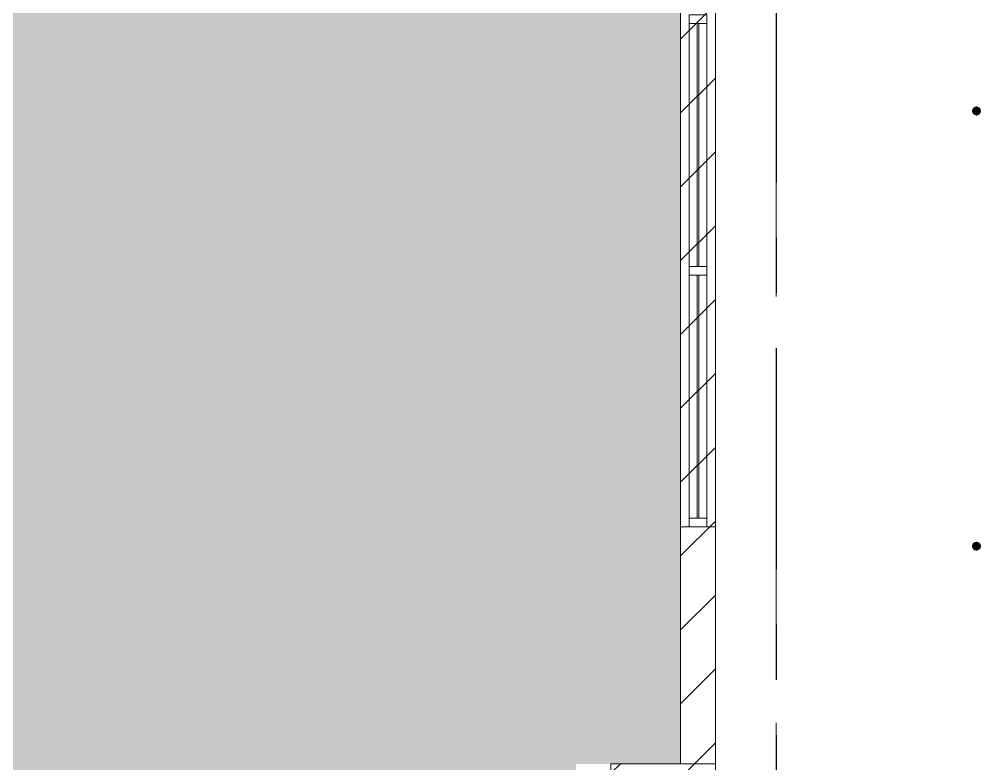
# Model space of a CAD drawing. Header units: millimetres. Extents: x -4000 to 187956, y -58990 to 162485.
# Drawn here: x 111150 to 116675, y 45450 to 49727 of the extents above; entities that cross this region are included whole.
import ezdxf

# ---------------------------------------------------------------- set-up
doc = ezdxf.new("R2010")
doc.units = ezdxf.units.MM
for name, pattern in [('Dash 1_16_', [317.5, 158.75, -158.75]), ('Grid Line', [2222.5, 1270, -317.5, 317.5, -317.5]), ('Grid Line 12_5mm', [2150, 1250, -300, 300, -300])]:
    doc.linetypes.add(name, pattern=pattern)
for name, color, linetype, lineweight in [('A-FLOR', 192, 'Continuous', 13), ('A-FLOR-PATT', 8, 'Continuous', 13), ('A-GLAZ-CURT', 52, 'Continuous', 9), ('A-GLAZ-CWMG', 51, 'Continuous', 9), ('A-WALL', 113, 'Continuous', 13), ('A-WALL-PATT', 111, 'Continuous', 13), ('F-SPRN', 3, 'Continuous', 9), ('P-PIPE', 3, 'Continuous', 9), ('P-PIPE-CNTR', 3, 'Continuous', 9), ('S-GRID', 1, 'Continuous', 30)]:
    doc.layers.add(name, color=color, linetype=linetype, lineweight=lineweight)
pattern_1 = [(45, (0, 0), (-212.132, 212.132), [])]

# ---------------------------------------------------------------- blocks, each defined once
blk = doc.blocks.new('System Panel - System Panel1-380619-0_000')
at = {"layer": 'A-GLAZ-CURT', "color": 253}
for p, q in [((-698, 5), (698, 5)), ((698, -5), (-698, -5))]:
    blk.add_line(p, q, dxfattribs=at)
at = {"layer": 'A-GLAZ-CURT', "color": 254}
for p, q in [((698, 5), (-698, 5)), ((-698, -5), (-698, 5)), ((-698, 5), (-698, -5)), ((698, 5), (698, -5)), ((698, 5), (698, -5)), ((-698, -5), (698, -5))]:
    blk.add_line(p, q, dxfattribs=at)
blk = doc.blocks.new('Rectangular Mullion - 50 x 100-357744-0_000')
at = {"layer": 'A-GLAZ-CWMG', "color": 252}
for p, q in [((105900.2, 58256.2), (106000.2, 58256.2)), ((105900.2, 56860.2), (105900.2, 58256.2)), ((106000.2, 58256.2), (106000.2, 56860.2)), ((106000.2, 56860.2), (105900.2, 56860.2))]:
    blk.add_line(p, q, dxfattribs=at)
at = {"layer": 'A-GLAZ-CWMG', "color": 254}
for p, q in [((106000.2, 58256.2), (105900.2, 58256.2)), ((105900.2, 56860.2), (106000.2, 56860.2))]:
    blk.add_line(p, q, dxfattribs=at)
at = {"layer": 'A-GLAZ-CWMG', "color": 253}
for p, q in [((105900.2, 58256.2), (105900.2, 56860.2)), ((106000.2, 58256.2), (106000.2, 56860.2))]:
    blk.add_line(p, q, dxfattribs=at)
blk = doc.blocks.new('Rectangular Mullion - 50 x 100-357745-0_000')
at = {"layer": 'A-GLAZ-CWMG', "color": 254}
for p, q in [((105900.2, 64040.2), (105945.2, 64040.2)), ((105945.2, 64040.2), (105900.2, 64040.2)), ((105900.2, 64040.2), (105900.2, 62644.2)), ((105945.2, 64040.2), (105955.2, 64040.2)), ((105955.2, 64040.2), (106000.2, 64040.2)), ((106000.2, 64040.2), (105955.2, 64040.2)), ((106000.2, 62644.2), (106000.2, 64040.2)), ((105900.2, 62644.2), (105945.2, 62644.2)), ((105945.2, 62644.2), (105900.2, 62644.2)), ((105955.2, 62644.2), (105945.2, 62644.2)), ((105955.2, 62644.2), (106000.2, 62644.2)), ((106000.2, 62644.2), (105955.2, 62644.2))]:
    blk.add_line(p, q, dxfattribs=at)
at = {"layer": 'A-GLAZ-CWMG', "color": 253}
for p, q in [((105900.2, 62644.2), (105900.2, 64040.2)), ((106000.2, 62644.2), (106000.2, 64040.2))]:
    blk.add_line(p, q, dxfattribs=at)
at = {"layer": 'A-GLAZ-CWMG', "color": 50}
for p, q in [((105955.2, 64040.2), (105945.2, 64040.2)), ((105945.2, 62644.2), (105955.2, 62644.2))]:
    blk.add_line(p, q, dxfattribs=at)
blk = doc.blocks.new('Rectangular Mullion - 50 x 100-357742-0_000')
at = {"layer": 'A-GLAZ-CWMG', "color": 253}
for p, q in [((0, 50), (-50, 50)), ((0, -50), (0, 50)), ((-50, -50), (0, -50))]:
    blk.add_line(p, q, dxfattribs=at)
at = {"layer": 'A-GLAZ-CWMG', "color": 254}
for p, q in [((-50, 50), (-50, 5)), ((-50, -5), (-50, -50))]:
    blk.add_line(p, q, dxfattribs=at)
at = {"layer": 'A-GLAZ-CWMG', "color": 252}
for p, q in [((-50, -50), (-50, 50)), ((-50, 50), (0, 50)), ((0, 50), (0, -50)), ((0, -50), (-50, -50))]:
    blk.add_line(p, q, dxfattribs=at)
at = {"layer": 'A-GLAZ-CWMG', "color": 50}
blk.add_line((-50, 5), (-50, -5), dxfattribs=at)
blk = doc.blocks.new('Rectangular Mullion - 50 x 100-V724-0_000')
at = {"layer": 'A-GLAZ-CWMG', "color": 253}
for p, q in [((25, 50), (-25, 50)), ((-25, -50), (25, -50))]:
    blk.add_line(p, q, dxfattribs=at)
at = {"layer": 'A-GLAZ-CWMG', "color": 254}
for p, q in [((-25, 50), (-25, 5)), ((25, 5), (25, 50)), ((-25, -5), (-25, -50)), ((25, -50), (25, -5))]:
    blk.add_line(p, q, dxfattribs=at)
at = {"layer": 'A-GLAZ-CWMG', "color": 252}
for p, q in [((-25, -50), (-25, 50)), ((-25, 50), (25, 50)), ((25, 50), (25, -50)), ((25, -50), (-25, -50))]:
    blk.add_line(p, q, dxfattribs=at)
at = {"layer": 'A-GLAZ-CWMG', "color": 50}
for p, q in [((-25, 5), (-25, -5)), ((25, -5), (25, 5))]:
    blk.add_line(p, q, dxfattribs=at)
blk = doc.blocks.new('Rectangular Mullion - 50 x 100-V725-0_000')
at = {"layer": 'A-GLAZ-CWMG', "color": 253}
for p, q in [((25, 50), (-25, 50)), ((-25, -50), (25, -50))]:
    blk.add_line(p, q, dxfattribs=at)
at = {"layer": 'A-GLAZ-CWMG', "color": 254}
for p, q in [((-25, 50), (-25, 5)), ((25, 5), (25, 50)), ((-25, -5), (-25, -50)), ((25, -50), (25, -5))]:
    blk.add_line(p, q, dxfattribs=at)
at = {"layer": 'A-GLAZ-CWMG', "color": 252}
for p, q in [((-25, -50), (-25, 50)), ((-25, 50), (25, 50)), ((25, 50), (25, -50)), ((25, -50), (-25, -50))]:
    blk.add_line(p, q, dxfattribs=at)
at = {"layer": 'A-GLAZ-CWMG', "color": 50}
for p, q in [((-25, 5), (-25, -5)), ((25, -5), (25, 5))]:
    blk.add_line(p, q, dxfattribs=at)
blk = doc.blocks.new('CMF2_NHAXUONG_A_rvt-1-0_000')
at = {"layer": 'A-FLOR-PATT', "lineweight": 9}
h = blk.add_hatch(dxfattribs=at)
h.set_pattern_fill('FP_27', color=252, style=0, pattern_type=2)
h.set_pattern_definition([(0, (83000, 72469.74), (0, 100), []), (90, (83000, 72469.74), (-200, 200), [100, -700]), (90, (83400, 72569.74), (-200, 200), [100, -700])])
h.paths.add_polyline_path([(51050, 25999.7), (59350, 25999.7), (59350, 35449.7), (59950, 35449.7), (59950, 45449.7), (59350, 45449.7), (59350, 55449.7), (59950, 55449.7), (59950, 64899.7), (51650, 64899.7), (51650, 55449.7), (51050, 55449.7), (51050, 45449.6), (51650, 45449.6), (51650, 35449.6), (51050, 35449.6), (51050, 26448.8)])
h.paths.add_polyline_path([(114950, 25999.7), (114950, 35449.6), (114350, 35449.6), (114350, 45449.6), (114950, 45449.6), (114950, 55449.7), (114350, 55449.7), (114350, 64899.7), (106050, 64899.7), (106050, 55449.7), (106650, 55449.7), (106650, 45449.7), (106050, 45449.7), (106050, 35449.7), (106650, 35449.7), (106650, 25999.7), (111663.5, 25999.7)])
h.paths.add_polyline_path([(109849.8, 29724.6), (107849.8, 29724.6), (107849.8, 31724.6), (109849.8, 31724.6)])
h.paths.add_polyline_path([(56149.8, 29724.6), (56149.8, 31724.6), (58149.8, 31724.6), (58149.8, 29724.6), (57243.6, 29724.6)])
h.paths.add_polyline_path([(111149.8, 39449.6), (111149.8, 41449.6), (113149.8, 41449.6), (113149.8, 39449.6), (111663.5, 39449.6)])
h.paths.add_polyline_path([(52849.8, 39449.6), (52849.8, 41449.6), (54849.8, 41449.6), (54849.8, 39449.6)])
h.paths.add_polyline_path([(109849.8, 49836.2), (107849.8, 49836.2), (107849.8, 51836.2), (109849.8, 51836.2)])
h.paths.add_polyline_path([(57243.6, 49836.2), (56149.8, 49836.2), (56149.8, 51836.2), (58149.8, 51836.2), (58149.8, 49836.2)])
h.paths.add_polyline_path([(51050, 82900), (59350, 82900), (59350, 91449.6), (59950, 91449.6), (59950, 101449.7), (59350, 101449.7), (59350, 111449.7), (59950, 111449.7), (59950, 118899.7), (51650, 118899.7), (51650, 111449.6), (51050, 111449.6), (51050, 101449.7), (51650, 101449.7), (51650, 91449.6), (51050, 91449.6), (51050, 84850.6)])
h.paths.add_polyline_path([(106650, 82900), (114950, 82900), (114950, 91449.6), (114350, 91449.6), (114350, 101449.7), (114950, 101449.7), (114950, 111449.6), (114350, 111449.6), (114350, 118899.7), (106050, 118899.7), (106050, 111449.7), (106650, 111449.7), (106650, 101449.7), (106050, 101449.7), (106050, 91449.6), (106650, 91449.6), (106650, 89522.8)])
h.paths.add_polyline_path([(54850, 95449.6), (52850, 95449.6), (52850, 97449.6), (54850, 97449.6)])
h.paths.add_polyline_path([(111663.5, 95449.6), (111149.6, 95449.6), (111149.6, 97449.6), (113149.6, 97449.6), (113149.6, 95449.6)])
h.paths.add_polyline_path([(57243.6, 105449.7), (56149.6, 105449.7), (56149.6, 107449.7), (58149.6, 107449.7), (58149.6, 105449.7)])
h.paths.add_polyline_path([(109850, 105449.7), (107850, 105449.7), (107850, 107449.7), (109850, 107449.7)])
h.paths.add_polyline_path([(111663.5, 114174.6), (111149.6, 114174.6), (111149.6, 116174.6), (113149.6, 116174.6), (113149.6, 114174.6)])
h.paths.add_polyline_path([(52850, 114174.6), (52850, 116174.6), (54850, 116174.6), (54850, 114174.6)])
at = {"layer": 'A-WALL-PATT', "lineweight": 9}
h = blk.add_hatch(dxfattribs=at)
h.set_pattern_fill('FP_13', color=250, style=0, pattern_type=2)
h.set_pattern_definition(pattern_1)
h.paths.add_polyline_path([(115150.1, 45450), (115150.1, 54900.1), (114950.1, 54900.1), (114950.1, 45450)])
h = blk.add_hatch(dxfattribs=at)
h.set_pattern_fill('FP_13', color=250, style=0, pattern_type=2)
h.set_pattern_definition(pattern_1)
h.paths.add_polyline_path([(114550.2, 45250), (115150.1, 45250), (115150.1, 45450), (114550.2, 45450)])
at = {"layer": 'A-FLOR', "color": 93, "lineweight": 15}
blk.add_line((114950, 55449.7), (114950, 45450), dxfattribs=at)
at = {"layer": 'A-FLOR', "color": 94, "lineweight": 15}
blk.add_line((114950, 45450), (114950, 55449.7), dxfattribs=at)
at = {"layer": 'A-WALL', "color": 90, "lineweight": 15}
for p, q in [((114950.1, 54900.1), (114950.1, 45450)), ((115150.1, 45450), (115150.1, 54900.1)), ((114950.1, 45450), (114550.2, 45450)), ((114550.2, 45450), (114550.2, 45250)), ((115150.1, 45250), (115150.1, 45450))]:
    blk.add_line(p, q, dxfattribs=at)
at = {"layer": 'A-WALL', "color": 53, "lineweight": 15}
for p, q in [((114950.1, 54090.2), (114950.1, 46810.2)), ((115150.1, 46810.2), (115150.1, 54090.2)), ((115100.1, 46810.2), (115000.1, 46810.2)), ((115150.1, 45450), (114950.1, 45450))]:
    blk.add_line(p, q, dxfattribs=at)
at = {"layer": 'A-WALL', "color": 35, "lineweight": 15}
for p, q in [((114950.1, 54090.2), (114950.1, 46810.2)), ((114950.1, 46810.2), (114950.1, 54090.2)), ((115150.1, 54090.2), (115150.1, 46810.2)), ((115150.1, 46810.2), (115150.1, 54090.2)), ((115000.1, 46810.2), (114950.1, 46810.2)), ((115150.1, 46810.2), (114950.1, 46810.2)), ((114950.1, 46810.2), (114950.1, 45450)), ((115150.1, 46810.2), (115100.1, 46810.2)), ((115150.1, 45450), (115150.1, 46810.2))]:
    blk.add_line(p, q, dxfattribs=at)
at = {"layer": 'S-GRID', "linetype": 'Grid Line 12_5mm', "lineweight": 9}
blk.add_line((115500, 161185.2), (115500, -16487.4), dxfattribs=at)
at = {"layer": 'A-GLAZ-CURT', "color": 250, "lineweight": 9, "rotation": 270.0000000000001}
for p in [(115050.1, 49004.2), (115050.1, 47558.2)]:
    blk.add_blockref('System Panel - System Panel1-380619-0_000', p, dxfattribs=at)
at = {"layer": 'A-GLAZ-CWMG', "color": 250, "lineweight": 9, "extrusion": (0, 0, -1), "rotation": 269.9999999999999}
for name, p in [('Rectangular Mullion - 50 x 100-V724-0_000', (-115050.1, 49727.2)), ('Rectangular Mullion - 50 x 100-V725-0_000', (-115050.1, 48281.2)), ('Rectangular Mullion - 50 x 100-357742-0_000', (-115050.1, 46810.2))]:
    blk.add_blockref(name, p, dxfattribs=at)
at = {"layer": 'A-GLAZ-CWMG', "color": 250, "lineweight": 9}
for name, p in [('Rectangular Mullion - 50 x 100-357744-0_000', (9099.9, -8554)), ('Rectangular Mullion - 50 x 100-357745-0_000', (9099.9, -14338)), ('Rectangular Mullion - 50 x 100-357744-0_000', (9099.9, -10000)), ('Rectangular Mullion - 50 x 100-357745-0_000', (9099.9, -15784))]:
    blk.add_blockref(name, p, dxfattribs=at)
blk = doc.blocks.new('Sprinkler_Up - DN20-V642-0_000')
at = {"layer": 'F-SPRN', "transparency": 33554534}
for points in [[(-13.5, 0), (-3.9, 0.7), (-1.7, 2.9), (-1.2, 3.5), (-0.6, 4), (0.6, 4), (1.2, 3.5), (1.7, 2.9), (4.6, 0), (22.2, 0), (18, 13.1), (6.9, 21.2), (-6.9, 21.2), (-18, 13.1), (-22.2, 0)], [(0, -21.2), (6.9, -21.2), (18, -13.1), (22.2, 0), (3.9, -0.7), (1.7, -2.9), (1.2, -3.5), (0.6, -4), (-0.6, -4), (-1.2, -3.5), (-1.7, -2.9), (-4.6, 0), (-22.2, 0), (-18, -13.1), (-6.9, -21.2)], [(0, -16.7), (4.3, -16.1), (11.8, -11.8), (16.1, -4.3), (16.1, 4.3), (11.8, 11.8), (8.3, 14.4), (0, 16.7), (-4.3, 16.1), (-11.8, 11.8), (-16.1, 4.3), (-16.1, -4.3), (-11.8, -11.8), (-8.3, -14.4)], [(0, -15.6), (7.8, -13.5), (13.5, -7.8), (15.1, -4), (15.1, 4), (13.5, 7.8), (7.8, 13.5), (0, 15.6), (-7.8, 13.5), (-11, 11), (-15.1, 4), (-15.1, -4), (-11, -11), (-7.8, -13.5)], [(-10.9, -5.5), (-10.9, 5.4), (-14.5, 5.4), (-14.5, -5.5)], [(-7.7, -5.5), (-7.7, 5.4), (-10.9, 5.4), (-10.9, -5.5)], [(0, -5.5), (0, 5.4), (-7.7, 5.4), (-7.7, -5.5)], [(0, 0), (5.7, 0), (2.9, 4.9), (-2.9, 4.9), (-5.7, 0)], [(2.9, -4.9), (5.7, 0), (-5.7, 0), (-2.9, -4.9)], [(0, 0), (4.6, 0), (0, 4.6), (-4.6, 0)], [(0, -4.6), (4.6, 0), (-4.6, 0)], [(0, -2.6), (1.3, 0), (-1.8, 0)], [(-1.3, 0), (1.8, 0), (0, 2.6)], [(7.7, -5.5), (7.7, 5.4), (0, 5.4), (0, -5.5)], [(10.9, -5.5), (10.9, 5.4), (7.7, 5.4), (7.7, -5.5)], [(14.5, -5.5), (14.5, 5.4), (10.9, 5.4), (10.9, -5.5)]]:
    blk.add_hatch(color=1, dxfattribs=at).paths.add_polyline_path(points)
at = {"layer": 'F-SPRN', "color": 1}
for p, q in [((-11.5, 5.4), (-14.5, 5.4)), ((-14.5, 5.4), (-11.3, 5.4)), ((-14.5, 5.4), (-14.5, 3.7)), ((-14.5, 3.3), (-14.5, 0)), ((-11.5, 5.4), (-11.5, 4)), ((-10.9, 1.9), (-10.9, 3.6)), ((-10.8, 5.4), (-8, 5.4)), ((-8.1, 5.4), (-10.8, 5.4)), ((-8.1, 5.4), (-8.1, 2.8)), ((-8.1, 2.5), (-8.1, 0.7)), ((-7.7, 4.8), (-7.7, 2.7)), ((-7.7, 4.8), (-7.7, 2.7)), ((-7.7, 2.1), (-7.7, 0.5)), ((-7.7, 2.1), (-7.7, 0.5)), ((-6.7, 5.4), (-4.7, 5.4)), ((-5.8, 3.8), (-5.8, 2.2)), ((-2.1, 0.2), (-2.1, 0.1)), ((-2.1, 0.1), (-2.1, 0)), ((-2.1, 0), (-2.1, 0)), ((-2.1, 0), (-2.1, -0.1)), ((-1.9, 0.8), (-2, 0.7)), ((-2, 0.5), (-2, 0.5)), ((-2, 0.5), (-2, 0.4)), ((-1.8, 1), (-1.9, 0.9)), ((-1.9, 0.9), (-1.9, 0.8)), ((-1.9, 0.8), (-1.9, 0.8)), ((-1.7, 1.1), (-1.8, 1.1)), ((-1.8, 1.1), (-1.8, 1)), ((-1.6, 1.3), (-1.7, 1.2)), ((-1.7, 1.2), (-1.7, 1.1)), ((-1.6, 1.3), (-1.6, 1.3)), ((-1.3, 1.6), (-1.4, 1.6)), ((-1.2, 1.7), (-1.3, 1.6)), ((-1.2, 1.7), (-1.2, 1.7)), ((-0.8, 1.9), (-0.9, 1.9)), ((-0.7, 2), (-0.8, 1.9)), ((-0.6, 2), (-0.7, 2)), ((-0.5, 2), (-0.6, 2)), ((-0.6, 2), (-0.6, 2)), ((-0.4, 2), (-0.5, 2)), ((0, 2.1), (-0.1, 2.1)), ((0.3, 2.1), (0.2, 2.1)), ((0.4, 2), (0.3, 2.1)), ((0.5, 2), (0.4, 2)), ((0.4, 2), (0.4, 2)), ((0.6, 2), (0.5, 2)), ((0.7, 2), (0.6, 2)), ((0.8, 1.9), (0.7, 2)), ((0.9, 1.9), (0.8, 1.9)), ((0.8, 1.9), (0.8, 1.9)), ((1, 1.8), (0.9, 1.9)), ((1.1, 1.8), (1, 1.8)), ((1.1, 1.7), (1.1, 1.8)), ((1.2, 1.7), (1.1, 1.7)), ((1.3, 1.7), (1.2, 1.7)), ((1.3, 1.6), (1.3, 1.7)), ((1.4, 1.5), (1.3, 1.6)), ((1.5, 1.4), (1.4, 1.5)), ((1.4, 1.5), (1.4, 1.5)), ((1.7, 1.2), (1.6, 1.3)), ((1.8, 1.1), (1.7, 1.2)), ((1.7, 1.2), (1.7, 1.2)), ((1.8, 1), (1.8, 1.1)), ((1.9, 0.8), (1.9, 0.9)), ((1.9, 0.7), (1.9, 0.8)), ((2, 0.7), (1.9, 0.7)), ((2, 0.6), (2, 0.7)), ((2, 0.5), (2, 0.6)), ((2.1, 0), (2.1, 0.1)), ((2.1, 0), (2.1, 0)), ((4.7, 5.4), (6.5, 5.4)), ((7.7, 5.4), (10.8, 5.4)), ((7.7, 5.2), (7.7, 2.7)), ((7.7, 5.2), (7.7, 2.7)), ((7.7, 2.3), (7.7, 0.5)), ((7.7, 2.3), (7.7, 0.5)), ((10.8, 5.4), (8.1, 5.4)), ((8.1, 5.4), (8.1, 2.8)), ((8.1, 2.5), (8.1, 0.4)), ((10.9, 5.4), (14.5, 5.4)), ((10.9, 3.6), (10.9, 0.2)), ((14.5, 5.4), (11.5, 5.4)), ((11.5, 5.4), (11.5, 4)), ((11.5, 3), (11.5, 0.2)), ((14.5, 5.4), (14.5, -5.5)), ((-14.5, -1.3), (-14.5, -3.7)), ((-11.1, -5.5), (-14.5, -5.5)), ((-14.5, -5.5), (-11.5, -5.5)), ((-10.9, -2.6), (-10.9, -1.3)), ((-10.8, -5.5), (-8.1, -5.5)), ((-7.8, -5.5), (-10.8, -5.5)), ((-8.1, -4.2), (-8.1, -5.5)), ((-7.7, -2.7), (-7.7, -4)), ((-7.7, -2.7), (-7.7, -4)), ((-7, -5.5), (-5.8, -5.5)), ((-4.8, -5.5), (-7, -5.5)), ((-5.8, -2.3), (-5.8, -3.8)), ((-2.1, -0.1), (-2.1, -0.2)), ((-2.1, -0.2), (-2.1, -0.2)), ((-2.1, -0.2), (-2.1, -0.3)), ((0, -2.1), (0.1, -2.1)), ((7, -5.5), (4.8, -5.5)), ((5.8, -2.2), (5.8, -3.8)), ((5.8, -5.5), (7, -5.5)), ((7.7, -0.5), (7.7, -2.3)), ((7.7, -0.5), (7.7, -2.3)), ((7.7, -2.7), (7.7, -5.4)), ((7.7, -2.7), (7.7, -5.4)), ((10.8, -5.5), (7.7, -5.5)), ((8.1, -0.4), (8.1, -2.5)), ((8.1, -2.8), (8.1, -5.5)), ((8.1, -5.5), (10.8, -5.5)), ((10.9, -0.2), (10.9, -3.6)), ((14.5, -5.5), (10.9, -5.5)), ((11.5, -0.2), (11.5, -3)), ((11.5, -4), (11.5, -5.5)), ((11.5, -5.5), (14.5, -5.5))]:
    blk.add_line(p, q, dxfattribs=at)
at = {"layer": 'F-SPRN', "color": 1, "flags": 128}
for points in [[(-2, 0.4), (-2.1, 0.3), (-2.1, 0.2)], [(-2, 0.7), (-2, 0.6), (-2, 0.5)], [(-1.5, 1.5), (-1.5, 1.4), (-1.6, 1.3)], [(-1.4, 1.6), (-1.4, 1.5), (-1.5, 1.5)], [(-1, 1.8), (-1.1, 1.8), (-1.2, 1.7)], [(-0.9, 1.9), (-0.9, 1.9), (-1, 1.8)], [(-0.1, 2.1), (-0.1, 2.1), (-0.2, 2.1), (-0.3, 2.1), (-0.4, 2)], [(0.2, 2.1), (0.1, 2.1), (0, 2.1)], [(1.6, 1.3), (1.6, 1.4), (1.5, 1.4)], [(1.9, 0.9), (1.8, 1), (1.8, 1)], [(2.1, 0.2), (2.1, 0.3), (2, 0.4), (2, 0.5)], [(2.1, 0.1), (2.1, 0.2), (2.1, 0.2)], [(-2.1, -0.3), (-2, -0.4), (-2, -0.5), (-2, -0.6), (-2, -0.7), (-1.9, -0.7), (-1.9, -0.8), (-1.9, -0.9), (-1.8, -1), (-1.8, -1), (-1.8, -1.1), (-1.7, -1.2), (-1.7, -1.2), (-1.6, -1.3), (-1.6, -1.4), (-1.5, -1.4), (-1.4, -1.5), (-1.4, -1.5), (-1.3, -1.6), (-1.3, -1.7), (-1.2, -1.7), (-1.1, -1.7), (-1.1, -1.8), (-1, -1.8), (-0.9, -1.9), (-0.8, -1.9), (-0.8, -1.9), (-0.7, -2), (-0.6, -2), (-0.5, -2), (-0.4, -2), (-0.4, -2), (-0.3, -2.1), (-0.2, -2.1), (-0.1, -2.1), (0, -2.1)], [(0.1, -2.1), (0.1, -2.1), (0.2, -2.1), (0.3, -2.1), (0.4, -2), (0.5, -2), (0.6, -2), (0.6, -2), (0.7, -2), (0.8, -1.9), (0.9, -1.9), (0.9, -1.9), (1, -1.8), (1.1, -1.8), (1.2, -1.7), (1.2, -1.7), (1.3, -1.6), (1.4, -1.6), (1.4, -1.5), (1.5, -1.5), (1.5, -1.4), (1.6, -1.3), (1.6, -1.3), (1.7, -1.2), (1.7, -1.1), (1.8, -1.1), (1.8, -1), (1.9, -0.9), (1.9, -0.8), (1.9, -0.8), (2, -0.7), (2, -0.6), (2, -0.5), (2, -0.5), (2, -0.4), (2.1, -0.3), (2.1, -0.2), (2.1, -0.1), (2.1, 0)]]:
    blk.add_lwpolyline(points, dxfattribs=at)
at = {"layer": 'F-SPRN', "color": 1}
for radius, start, end in [(22.2, 360, 180), (21.9, 165.6773, 179.2615), (21.9, 144.7698, 164.8151), (21.9, 126.6942, 143.2701), (16.7, 167.6802, 180), (16.7, 167.6802, 180), (16.7, 155.3879, 164.9693), (16.7, 155.3879, 164.9693), (15.6, 166.4265, 180), (15.6, 166.4265, 180), (15.6, 150.9409, 165), (15.6, 159.6139, 165), (16.7, 136.7213, 149.931), (16.7, 136.7213, 149.931), (15.6, 150.9409, 156.3845), (15.6, 138.4214, 150), (15.6, 138.4214, 150), (21.9, 108.2621, 125.7507), (16.7, 121.4181, 130.5751), (16.7, 121.4181, 130.5751), (15.6, 120.5262, 133.2078), (15.6, 120.5262, 133.2078), (16.7, 106.5995, 120), (16.7, 106.5995, 120), (15.6, 114.4363, 119.9813), (15.6, 114.4363, 119.9813), (21.9, 99.348, 107.901), (4.63, 155.7832, 180), (4.63, 155.7832, 180), (16.7, 96.4143, 105), (16.7, 96.4143, 105), (4.63, 109.0192, 138.2703), (4.63, 109.0192, 138.2703), (21.9, 90.145, 98.8503), (15.6, 95.5762, 100.6843), (15.6, 95.5762, 100.6843), (2.56, 109.0192, 168.8278), (2.56, 109.0192, 168.8278), (2.04, 109.0192, 180), (16.7, 83.0684, 90), (16.7, 83.0684, 90), (4.63, 17.9592, 90), (4.63, 17.9592, 90), (3.81, 57.0577, 90), (2.56, 14.5599, 90), (2.56, 14.5599, 90), (2.04, 10.4703, 90), (21.9, 72.5583, 89.4624), (15.6, 75.573, 80.5892), (15.6, 75.573, 80.5892), (3.81, 16.1605, 43.8358), (15.6, 67.5614, 74.5481), (15.6, 67.5614, 74.5481), (16.7, 60, 75), (16.7, 60, 75), (15.6, 60.0187, 65.5637), (15.6, 60.0187, 65.5637), (21.9, 54.2493, 71.7379), (15.6, 46.7922, 60), (15.6, 46.7922, 60), (16.7, 49.4249, 58.5819), (16.7, 49.4249, 58.5819), (15.6, 30, 41.5786), (15.6, 30, 41.5786), (16.7, 30, 43.2787), (16.7, 30, 43.2787), (21.9, 36.7299, 53.3058), (15.6, 23.6155, 29.5646), (15.6, 15, 29.5646), (15.6, 15, 20.3861), (16.7, 15, 24.6121), (16.7, 15, 24.6121), (15.6, 360, 13.6618), (15.6, 0, 13.6618), (16.7, 360, 12.3198), (16.7, 0, 12.3198), (21.9, 15.1849, 35.2302), (21.9, 0.7385, 14.3227), (22.2, 180, 360), (21.9, 180.7385, 194.3227), (21.9, 195.1849, 215.2302), (21.9, 216.7299, 233.3058), (16.7, 180, 192.3198), (16.7, 180, 192.3198), (16.7, 195.0307, 204.6121), (16.7, 195.0307, 204.6121), (15.6, 181.9082, 193.6618), (15.6, 181.9082, 193.6618), (15.6, 197.3339, 209.5646), (15.6, 197.3339, 209.5646), (16.7, 210.069, 223.2787), (16.7, 210.069, 223.2787), (15.6, 212.5472, 221.5786), (15.6, 212.5472, 221.5786), (21.9, 234.2493, 251.7379), (16.7, 229.4249, 238.5819), (16.7, 229.4249, 238.5819), (15.6, 233.795, 240), (15.6, 233.795, 240), (16.7, 240, 255), (16.7, 240, 255), (15.6, 240.0187, 254.5481), (15.6, 240.0187, 254.5481), (21.9, 252.5583, 269.4624), (4.63, 197.9592, 0), (4.63, 197.9592, 270), (15.6, 255, 267.64), (15.6, 255, 267.64), (3.81, 196.1605, 360), (2.56, 191.1677, 0), (2.56, 191.1677, 360), (2.04, 190.4703, 0), (16.7, 263.0684, 270), (16.7, 263.0684, 270), (4.63, 270, 360), (21.9, 270.145, 278.8503), (15.6, 275.5762, 280.6843), (15.6, 275.5762, 280.6843), (16.7, 276.4143, 285), (16.7, 276.4143, 285), (21.9, 279.348, 287.901), (16.7, 286.5995, 300), (16.7, 286.5995, 300), (15.6, 294.4363, 299.9813), (15.6, 294.4363, 299.9813), (21.9, 288.2621, 305.7507), (15.6, 300, 313.2078), (15.6, 300, 313.2078), (16.7, 301.4181, 310.5751), (16.7, 301.4181, 310.5751), (15.6, 318.4214, 330), (15.6, 318.4214, 330), (16.7, 316.7213, 330), (16.7, 316.7213, 330), (21.9, 306.6942, 323.2701), (15.6, 330.4354, 345), (15.6, 330.4354, 336.3845), (15.6, 339.6139, 345), (15.6, 346.3382, 360), (15.6, 346.3382, 360), (16.7, 335.3879, 345), (16.7, 335.3879, 345), (16.7, 347.6802, 360), (16.7, 347.6802, 360), (21.9, 324.7698, 344.8151), (21.9, 345.6773, 359.2615)]:
    blk.add_arc((0, 0), radius, start, end, dxfattribs=at)
blk = doc.blocks.new('Sprinkler_Up - DN20-V643-0_000')
at = {"layer": 'F-SPRN', "transparency": 33554534}
for points in [[(-13.5, 0), (-3.9, 0.7), (-1.7, 2.9), (-1.2, 3.5), (-0.6, 4), (0.6, 4), (1.2, 3.5), (1.7, 2.9), (4.6, 0), (22.2, 0), (18, 13.1), (6.9, 21.2), (-6.9, 21.2), (-18, 13.1), (-22.2, 0)], [(0, -21.2), (6.9, -21.2), (18, -13.1), (22.2, 0), (3.9, -0.7), (1.7, -2.9), (1.2, -3.5), (0.6, -4), (-0.6, -4), (-1.2, -3.5), (-1.7, -2.9), (-4.6, 0), (-22.2, 0), (-18, -13.1), (-6.9, -21.2)], [(0, -16.7), (4.3, -16.1), (11.8, -11.8), (16.1, -4.3), (16.1, 4.3), (11.8, 11.8), (8.3, 14.4), (0, 16.7), (-4.3, 16.1), (-11.8, 11.8), (-16.1, 4.3), (-16.1, -4.3), (-11.8, -11.8), (-8.3, -14.4)], [(0, -15.6), (7.8, -13.5), (13.5, -7.8), (15.1, -4), (15.1, 4), (13.5, 7.8), (7.8, 13.5), (0, 15.6), (-7.8, 13.5), (-11, 11), (-15.1, 4), (-15.1, -4), (-11, -11), (-7.8, -13.5)], [(-10.9, -5.5), (-10.9, 5.4), (-14.5, 5.4), (-14.5, -5.5)], [(-7.7, -5.5), (-7.7, 5.4), (-10.9, 5.4), (-10.9, -5.5)], [(0, -5.5), (0, 5.4), (-7.7, 5.4), (-7.7, -5.5)], [(0, 0), (5.7, 0), (2.9, 4.9), (-2.9, 4.9), (-5.7, 0)], [(2.9, -4.9), (5.7, 0), (-5.7, 0), (-2.9, -4.9)], [(0, 0), (4.6, 0), (0, 4.6), (-4.6, 0)], [(0, -4.6), (4.6, 0), (-4.6, 0)], [(0, -2.6), (1.3, 0), (-1.8, 0)], [(-1.3, 0), (1.8, 0), (0, 2.6)], [(7.7, -5.5), (7.7, 5.4), (0, 5.4), (0, -5.5)], [(10.9, -5.5), (10.9, 5.4), (7.7, 5.4), (7.7, -5.5)], [(14.5, -5.5), (14.5, 5.4), (10.9, 5.4), (10.9, -5.5)]]:
    blk.add_hatch(color=1, dxfattribs=at).paths.add_polyline_path(points)
at = {"layer": 'F-SPRN', "color": 1}
for p, q in [((-11.5, 5.4), (-14.5, 5.4)), ((-14.5, 5.4), (-11.3, 5.4)), ((-14.5, 5.4), (-14.5, 3.7)), ((-14.5, 3.3), (-14.5, 0)), ((-11.5, 5.4), (-11.5, 4)), ((-10.9, 1.9), (-10.9, 3.6)), ((-10.8, 5.4), (-8, 5.4)), ((-8.1, 5.4), (-10.8, 5.4)), ((-8.1, 5.4), (-8.1, 2.8)), ((-8.1, 2.5), (-8.1, 0.7)), ((-7.7, 4.8), (-7.7, 2.7)), ((-7.7, 4.8), (-7.7, 2.7)), ((-7.7, 2.1), (-7.7, 0.5)), ((-7.7, 2.1), (-7.7, 0.5)), ((-6.7, 5.4), (-4.7, 5.4)), ((-5.8, 3.8), (-5.8, 2.2)), ((-2, 0.4), (-2.1, 0.3)), ((-2.1, 0.3), (-2.1, 0.2)), ((-2.1, 0.2), (-2.1, 0.1)), ((-2.1, 0.1), (-2.1, 0)), ((-2.1, 0), (-2.1, 0)), ((-2.1, 0), (-2.1, -0.1)), ((-1.9, 0.8), (-2, 0.7)), ((-2, 0.7), (-2, 0.6)), ((-2, 0.6), (-2, 0.5)), ((-2, 0.5), (-2, 0.4)), ((-2, 0.5), (-2, 0.5)), ((-1.8, 1), (-1.9, 0.9)), ((-1.9, 0.9), (-1.9, 0.8)), ((-1.9, 0.8), (-1.9, 0.8)), ((-1.8, 1.1), (-1.8, 1)), ((-1.7, 1.1), (-1.8, 1.1)), ((-1.6, 1.3), (-1.7, 1.2)), ((-1.7, 1.2), (-1.7, 1.1)), ((-1.5, 1.4), (-1.6, 1.3)), ((-1.6, 1.3), (-1.6, 1.3)), ((-1.5, 1.5), (-1.5, 1.4)), ((-1.4, 1.5), (-1.5, 1.5)), ((-1.4, 1.6), (-1.4, 1.5)), ((-1.3, 1.6), (-1.4, 1.6)), ((-1.2, 1.7), (-1.3, 1.6)), ((-1.1, 1.8), (-1.2, 1.7)), ((-1.2, 1.7), (-1.2, 1.7)), ((-1, 1.8), (-1.1, 1.8)), ((-0.9, 1.9), (-1, 1.8)), ((-0.9, 1.9), (-0.9, 1.9)), ((-0.8, 1.9), (-0.9, 1.9)), ((-0.7, 2), (-0.8, 1.9)), ((-0.6, 2), (-0.7, 2)), ((-0.6, 2), (-0.6, 2)), ((-0.5, 2), (-0.6, 2)), ((-0.4, 2), (-0.5, 2)), ((-0.3, 2.1), (-0.4, 2)), ((-0.2, 2.1), (-0.3, 2.1)), ((-0.1, 2.1), (-0.2, 2.1)), ((0, 2.1), (-0.1, 2.1)), ((-0.1, 2.1), (-0.1, 2.1)), ((0.1, 2.1), (0, 2.1)), ((0.2, 2.1), (0.1, 2.1)), ((0.3, 2.1), (0.2, 2.1)), ((0.4, 2), (0.3, 2.1)), ((0.4, 2), (0.4, 2)), ((0.5, 2), (0.4, 2)), ((0.6, 2), (0.5, 2)), ((0.7, 2), (0.6, 2)), ((0.8, 1.9), (0.7, 2)), ((0.8, 1.9), (0.8, 1.9)), ((0.9, 1.9), (0.8, 1.9)), ((1, 1.8), (0.9, 1.9)), ((1.1, 1.8), (1, 1.8)), ((1.1, 1.7), (1.1, 1.8)), ((1.2, 1.7), (1.1, 1.7)), ((1.3, 1.7), (1.2, 1.7)), ((1.3, 1.6), (1.3, 1.7)), ((1.4, 1.5), (1.3, 1.6)), ((1.4, 1.5), (1.4, 1.5)), ((1.5, 1.4), (1.4, 1.5)), ((1.6, 1.4), (1.5, 1.4)), ((1.6, 1.3), (1.6, 1.4)), ((1.7, 1.2), (1.6, 1.3)), ((1.7, 1.2), (1.7, 1.2)), ((1.8, 1.1), (1.7, 1.2)), ((1.8, 1), (1.8, 1.1)), ((1.8, 1), (1.8, 1)), ((1.9, 0.9), (1.8, 1)), ((1.9, 0.8), (1.9, 0.9)), ((1.9, 0.7), (1.9, 0.8)), ((2, 0.7), (1.9, 0.7)), ((2, 0.6), (2, 0.7)), ((2, 0.5), (2, 0.6)), ((2, 0.4), (2, 0.5)), ((2.1, 0.3), (2, 0.4)), ((2.1, 0.2), (2.1, 0.3)), ((2.1, 0.2), (2.1, 0.2)), ((2.1, 0.1), (2.1, 0.2)), ((2.1, 0), (2.1, 0.1)), ((2.1, 0), (2.1, 0)), ((4.7, 5.4), (6.5, 5.4)), ((7.7, 5.4), (10.8, 5.4)), ((7.7, 5.2), (7.7, 2.7)), ((7.7, 5.2), (7.7, 2.7)), ((7.7, 2.3), (7.7, 0.5)), ((7.7, 2.3), (7.7, 0.5)), ((10.8, 5.4), (8.1, 5.4)), ((8.1, 5.4), (8.1, 2.8)), ((8.1, 2.5), (8.1, 0.4)), ((10.9, 5.4), (14.5, 5.4)), ((10.9, 3.6), (10.9, 0.2)), ((14.5, 5.4), (11.5, 5.4)), ((11.5, 5.4), (11.5, 4)), ((11.5, 3), (11.5, 0.2)), ((14.5, 5.4), (14.5, -5.5)), ((-14.5, -1.3), (-14.5, -3.7)), ((-11.1, -5.5), (-14.5, -5.5)), ((-14.5, -5.5), (-11.5, -5.5)), ((-10.9, -2.6), (-10.9, -1.3)), ((-10.8, -5.5), (-8.1, -5.5)), ((-7.8, -5.5), (-10.8, -5.5)), ((-8.1, -4.2), (-8.1, -5.5)), ((-7.7, -2.7), (-7.7, -4)), ((-7.7, -2.7), (-7.7, -4)), ((-7, -5.5), (-5.8, -5.5)), ((-4.8, -5.5), (-7, -5.5)), ((-5.8, -2.3), (-5.8, -3.8)), ((-2.1, -0.1), (-2.1, -0.2)), ((-2.1, -0.2), (-2.1, -0.3)), ((-2.1, -0.2), (-2.1, -0.2)), ((0, -2.1), (0.1, -2.1)), ((7, -5.5), (4.8, -5.5)), ((5.8, -2.2), (5.8, -3.8)), ((5.8, -5.5), (7, -5.5)), ((7.7, -0.5), (7.7, -2.3)), ((7.7, -0.5), (7.7, -2.3)), ((7.7, -2.7), (7.7, -5.4)), ((7.7, -2.7), (7.7, -5.4)), ((10.8, -5.5), (7.7, -5.5)), ((8.1, -0.4), (8.1, -2.5)), ((8.1, -2.8), (8.1, -5.5)), ((8.1, -5.5), (10.8, -5.5)), ((10.9, -0.2), (10.9, -3.6)), ((14.5, -5.5), (10.9, -5.5)), ((11.5, -0.2), (11.5, -3)), ((11.5, -4), (11.5, -5.5)), ((11.5, -5.5), (14.5, -5.5))]:
    blk.add_line(p, q, dxfattribs=at)
at = {"layer": 'F-SPRN', "color": 1, "flags": 128}
for points in [[(-2.1, -0.3), (-2, -0.4), (-2, -0.5), (-2, -0.6), (-2, -0.7), (-1.9, -0.7), (-1.9, -0.8), (-1.9, -0.9), (-1.8, -1), (-1.8, -1), (-1.8, -1.1), (-1.7, -1.2), (-1.7, -1.2), (-1.6, -1.3), (-1.6, -1.4), (-1.5, -1.4), (-1.4, -1.5), (-1.4, -1.5), (-1.3, -1.6), (-1.3, -1.7), (-1.2, -1.7), (-1.1, -1.7), (-1.1, -1.8), (-1, -1.8), (-0.9, -1.9), (-0.8, -1.9), (-0.8, -1.9), (-0.7, -2), (-0.6, -2), (-0.5, -2), (-0.4, -2), (-0.4, -2), (-0.3, -2.1), (-0.2, -2.1), (-0.1, -2.1), (0, -2.1)], [(0.1, -2.1), (0.1, -2.1), (0.2, -2.1), (0.3, -2.1), (0.4, -2), (0.5, -2), (0.6, -2), (0.6, -2), (0.7, -2), (0.8, -1.9), (0.9, -1.9), (0.9, -1.9), (1, -1.8), (1.1, -1.8), (1.2, -1.7), (1.2, -1.7), (1.3, -1.6), (1.4, -1.6), (1.4, -1.5), (1.5, -1.5), (1.5, -1.4), (1.6, -1.3), (1.6, -1.3), (1.7, -1.2), (1.7, -1.1), (1.8, -1.1), (1.8, -1), (1.9, -0.9), (1.9, -0.8), (1.9, -0.8), (2, -0.7), (2, -0.6), (2, -0.5), (2, -0.5), (2, -0.4), (2.1, -0.3), (2.1, -0.2), (2.1, -0.1), (2.1, 0)]]:
    blk.add_lwpolyline(points, dxfattribs=at)
at = {"layer": 'F-SPRN', "color": 1}
for radius, start, end in [(22.2, 360, 180), (21.9, 165.6773, 179.2615), (21.9, 144.7698, 164.8151), (21.9, 126.6942, 143.2701), (16.7, 167.6802, 180), (16.7, 167.6802, 180), (16.7, 155.3879, 164.9693), (16.7, 155.3879, 164.9693), (15.6, 166.4265, 180), (15.6, 166.4265, 180), (15.6, 150.9409, 165), (15.6, 159.6139, 165), (16.7, 136.7213, 149.931), (16.7, 136.7213, 149.931), (15.6, 150.9409, 156.3845), (15.6, 138.4214, 150), (15.6, 138.4214, 150), (21.9, 108.2621, 125.7507), (16.7, 121.4181, 130.5751), (16.7, 121.4181, 130.5751), (15.6, 120.5262, 133.2078), (15.6, 120.5262, 133.2078), (16.7, 106.5995, 120), (16.7, 106.5995, 120), (15.6, 114.4363, 119.9813), (15.6, 114.4363, 119.9813), (21.9, 99.348, 107.901), (4.63, 155.7832, 180), (4.63, 155.7832, 180), (16.7, 96.4143, 105), (16.7, 96.4143, 105), (4.63, 109.0192, 138.2703), (4.63, 109.0192, 138.2703), (21.9, 90.145, 98.8503), (15.6, 95.5762, 100.6843), (15.6, 95.5762, 100.6843), (2.56, 109.0192, 168.8278), (2.56, 109.0192, 168.8278), (2.04, 109.0192, 180), (16.7, 83.0684, 90), (16.7, 83.0684, 90), (4.63, 17.9592, 90), (4.63, 17.9592, 90), (3.81, 57.0577, 90), (2.56, 14.5599, 90), (2.56, 14.5599, 90), (2.04, 10.4703, 90), (21.9, 72.5583, 89.4624), (15.6, 75.573, 80.5892), (15.6, 75.573, 80.5892), (3.81, 16.1605, 43.8358), (15.6, 67.5614, 74.5481), (15.6, 67.5614, 74.5481), (16.7, 60, 75), (16.7, 60, 75), (15.6, 60.0187, 65.5637), (15.6, 60.0187, 65.5637), (21.9, 54.2493, 71.7379), (15.6, 46.7922, 60), (15.6, 46.7922, 60), (16.7, 49.4249, 58.5819), (16.7, 49.4249, 58.5819), (15.6, 30, 41.5786), (15.6, 30, 41.5786), (16.7, 30, 43.2787), (16.7, 30, 43.2787), (21.9, 36.7299, 53.3058), (15.6, 23.6155, 29.5646), (15.6, 15, 29.5646), (15.6, 15, 20.3861), (16.7, 15, 24.6121), (16.7, 15, 24.6121), (15.6, 360, 13.6618), (15.6, 0, 13.6618), (16.7, 360, 12.3198), (16.7, 0, 12.3198), (21.9, 15.1849, 35.2302), (21.9, 0.7385, 14.3227), (22.2, 180, 360), (21.9, 180.7385, 194.3227), (21.9, 195.1849, 215.2302), (21.9, 216.7299, 233.3058), (16.7, 180, 192.3198), (16.7, 180, 192.3198), (16.7, 195.0307, 204.6121), (16.7, 195.0307, 204.6121), (15.6, 181.9082, 193.6618), (15.6, 181.9082, 193.6618), (15.6, 197.3339, 209.5646), (15.6, 197.3339, 209.5646), (16.7, 210.069, 223.2787), (16.7, 210.069, 223.2787), (15.6, 212.5472, 221.5786), (15.6, 212.5472, 221.5786), (21.9, 234.2493, 251.7379), (16.7, 229.4249, 238.5819), (16.7, 229.4249, 238.5819), (15.6, 233.795, 240), (15.6, 233.795, 240), (16.7, 240, 255), (16.7, 240, 255), (15.6, 240.0187, 254.5481), (15.6, 240.0187, 254.5481), (21.9, 252.5583, 269.4624), (4.63, 197.9592, 0), (4.63, 197.9592, 270), (15.6, 255, 267.64), (15.6, 255, 267.64), (3.81, 196.1605, 270), (2.56, 191.1677, 0), (2.56, 191.1677, 360), (2.04, 190.4703, 0), (16.7, 263.0684, 270), (16.7, 263.0684, 270), (4.63, 270, 360), (3.81, 270, 360), (21.9, 270.145, 278.8503), (15.6, 275.5762, 280.6843), (15.6, 275.5762, 280.6843), (16.7, 276.4143, 285), (16.7, 276.4143, 285), (21.9, 279.348, 287.901), (16.7, 286.5995, 300), (16.7, 286.5995, 300), (15.6, 294.4363, 299.9813), (15.6, 294.4363, 299.9813), (21.9, 288.2621, 305.7507), (15.6, 300, 313.2078), (15.6, 300, 313.2078), (16.7, 301.4181, 310.5751), (16.7, 301.4181, 310.5751), (15.6, 318.4214, 330), (15.6, 318.4214, 330), (16.7, 316.7213, 330), (16.7, 316.7213, 330), (21.9, 306.6942, 323.2701), (15.6, 330.4354, 345), (15.6, 330.4354, 336.3845), (15.6, 339.6139, 345), (15.6, 346.3382, 360), (15.6, 346.3382, 360), (16.7, 335.3879, 345), (16.7, 335.3879, 345), (16.7, 347.6802, 360), (16.7, 347.6802, 360), (21.9, 324.7698, 344.8151), (21.9, 345.6773, 359.2615)]:
    blk.add_arc((0, 0), radius, start, end, dxfattribs=at)
blk = doc.blocks.new('Steel_Transition_Threaded_HoaPhat - Standard-V858-0_000')
at = {"layer": 'P-PIPE', "lineweight": 13, "transparency": 33554534}
h = blk.add_hatch(color=1, dxfattribs=at)
h.paths.add_polyline_path([(49550, 126427.6), (49555.8, 126428.4), (49561.3, 126430.6), (49565.9, 126434.2), (49569.5, 126438.8), (49571.7, 126444.3), (49572.5, 126450.1), (49571.7, 126455.9), (49569.5, 126461.3), (49565.9, 126466), (49561.3, 126469.6), (49555.8, 126471.8), (49550, 126472.6), (49544.2, 126471.8), (49538.8, 126469.6), (49534.1, 126466), (49530.5, 126461.3), (49528.3, 126455.9), (49527.5, 126450.1), (49528.3, 126444.3), (49530.5, 126438.8), (49534.1, 126434.2), (49538.8, 126430.6), (49544.2, 126428.4)])
h.paths.add_polyline_path([(49550, 126430), (49544.8, 126430.7), (49540, 126432.7), (49535.8, 126435.9), (49532.6, 126440), (49530.6, 126444.9), (49529.9, 126450.1), (49530.6, 126455.3), (49532.6, 126460.1), (49535.8, 126464.3), (49540, 126467.5), (49544.8, 126469.5), (49550, 126470.2), (49555.2, 126469.5), (49560.1, 126467.5), (49564.2, 126464.3), (49567.4, 126460.1), (49569.4, 126455.3), (49570.1, 126450.1), (49569.4, 126444.9), (49567.4, 126440), (49564.2, 126435.9), (49560.1, 126432.7), (49555.2, 126430.7)])
for points in [[(49529.9, 126450.1), (49533.6, 126450.1), (49535.8, 126458.3), (49541.8, 126464.3), (49550, 126466.5), (49558.2, 126464.3), (49564.2, 126458.3), (49566.4, 126450.1), (49570.1, 126450.1), (49569.4, 126455.3), (49567.4, 126460.1), (49564.2, 126464.3), (49560.1, 126467.5), (49555.2, 126469.5), (49550, 126470.2), (49544.8, 126469.5), (49540, 126467.5), (49535.8, 126464.3), (49532.6, 126460.1), (49530.6, 126455.3)], [(49550, 126431.6), (49554.8, 126432.2), (49559.3, 126434.1), (49563.1, 126437), (49566, 126440.8), (49567.9, 126445.3), (49568.5, 126450.1), (49567.9, 126454.9), (49566, 126459.3), (49563.1, 126463.2), (49559.3, 126466.1), (49554.8, 126468), (49550, 126468.6), (49545.2, 126468), (49540.8, 126466.1), (49536.9, 126463.2), (49534, 126459.3), (49532.1, 126454.9), (49531.5, 126450.1), (49532.1, 126445.3), (49534, 126440.8), (49536.9, 126437), (49540.8, 126434.1), (49545.2, 126432.2)], [(49550, 126430), (49555.2, 126430.7), (49560.1, 126432.7), (49564.2, 126435.9), (49567.4, 126440), (49569.4, 126444.9), (49570.1, 126450.1), (49566.4, 126450.1), (49564.2, 126441.9), (49558.2, 126435.9), (49550, 126433.7), (49541.8, 126435.9), (49535.8, 126441.9), (49533.6, 126450.1), (49529.9, 126450.1), (49530.6, 126444.9), (49532.6, 126440), (49535.8, 126435.9), (49540, 126432.7), (49544.8, 126430.7)]]:
    blk.add_hatch(color=1, dxfattribs=at).paths.add_polyline_path(points)
at = {"layer": 'P-PIPE', "color": 20, "lineweight": 13}
for radius, start, end in [(22.5, 0, 180), (22.5, 0, 180), (20.1, 109.6859, 125.0043), (18.5, 106.819, 120), (18.5, 106.819, 120), (20.1, 100.9975, 105), (18.5, 91.4353, 103.2046), (18.5, 91.4353, 103.2046), (16.4, 96.2132, 104.6042), (20.1, 90.5246, 98.5089), (18.5, 78.0986, 90), (18.5, 78.0986, 90), (20.1, 75.0607, 87.9279), (18.5, 60, 75), (18.5, 60, 75), (20.1, 54.9957, 75), (22.5, 180, 0), (22.5, 180, 0), (20.1, 166.0499, 180), (20.1, 180, 193.9501), (20.1, 150, 162.7449), (20.1, 197.2551, 210), (18.5, 166.5939, 180), (18.5, 166.5939, 180), (18.5, 180, 193.4061), (18.5, 180, 193.4061), (18.5, 157.6232, 165), (18.5, 157.6232, 165), (18.5, 195, 202.3768), (18.5, 195, 202.3768), (20.1, 128.8856, 148.1553), (20.1, 211.8447, 231.1144), (16.4, 180.8106, 191.4533), (16.4, 168.5467, 175.1607), (18.5, 136.4297, 150), (18.5, 136.4297, 150), (18.5, 210, 223.5703), (18.5, 210, 223.5703), (16.4, 158.0319, 163.506), (16.4, 141.9681, 150), (16.4, 210.6635, 218.0319), (18.5, 123.4976, 133.2041), (18.5, 123.4976, 133.2041), (18.5, 226.7959, 236.5024), (18.5, 226.7959, 236.5024), (20.1, 234.9957, 255), (16.4, 230.4733, 236.6389), (16.4, 121.0738, 126.4537), (18.5, 240, 255), (18.5, 240, 255), (16.4, 113.4045, 120), (16.4, 240, 246.5955), (16.4, 246.9681, 255), (16.4, 107.4657, 111.9681), (20.1, 255.0607, 267.9279), (18.5, 258.0986, 270), (18.5, 258.0986, 270), (16.4, 264.1652, 268.506), (20.1, 270.5246, 278.5089), (18.5, 271.4353, 283.2046), (18.5, 271.4353, 283.2046), (16.4, 276.4537, 283.9063), (20.1, 280.9975, 285), (16.4, 66.9681, 75), (16.4, 287.4657, 291.9681), (18.5, 286.819, 300), (18.5, 286.819, 300), (16.4, 293.4045, 300), (20.1, 289.6859, 305.0043), (18.5, 46.7959, 56.5024), (18.5, 46.7959, 56.5024), (18.5, 303.4976, 313.2041), (18.5, 303.4976, 313.2041), (20.1, 31.8447, 51.1144), (20.1, 308.8856, 328.1553), (16.4, 30, 38.0319), (18.5, 30, 43.5703), (18.5, 30, 43.5703), (18.5, 316.4297, 330), (18.5, 316.4297, 330), (16.4, 338.0319, 342.8691), (16.4, 0, 8.0319), (16.4, 351.9681, 0), (18.5, 15, 22.3768), (18.5, 15, 22.3768), (18.5, 337.6232, 345), (18.5, 337.6232, 345), (20.1, 17.2551, 30), (20.1, 330, 342.7449), (18.5, 0, 13.4061), (18.5, 0, 13.4061), (18.5, 346.5939, 0), (18.5, 346.5939, 0), (20.1, 0, 13.9501), (20.1, 346.0499, 0)]:
    blk.add_arc((49550, 126450.1), radius, start, end, dxfattribs=at)

msp = doc.modelspace()

# ---------------------------------------------------------------- block references
at = {"lineweight": 5}
msp.add_blockref('CMF2_NHAXUONG_A_rvt-1-0_000', (0, 0), dxfattribs=at)

# ---------------------------------------------------------------- next in the draw order: hatches: boundary and pattern name
at = {"layer": 'P-PIPE', "transparency": 33554534}
for points in [[(116641.7, 49185.6), (116642.8, 49187.6), (116641.7, 49191.7), (116642.8, 49195.9), (116645.8, 49199), (116657.2, 49204.3), (116658.4, 49208.4), (116657.2, 49212.6), (116655.9, 49214.3), (116650, 49216.8), (116641.7, 49214.6), (116635.5, 49208.4), (116633.3, 49200.1), (116635.5, 49191.7), (116638.2, 49188.3)], [(116650, 49183.4), (116658.4, 49185.6), (116661.8, 49188.3), (116666.1, 49195.8), (116666.1, 49204.4), (116661.8, 49211.9), (116658.4, 49214.6), (116650, 49216.8), (116645.7, 49216.2), (116638.2, 49211.9), (116633.9, 49204.4), (116633.9, 49195.8), (116638.2, 49188.3), (116641.7, 49185.6)], [(116641.7, 46685.6), (116642.8, 46687.6), (116641.7, 46691.7), (116642.8, 46695.9), (116645.8, 46699), (116657.2, 46704.3), (116658.4, 46708.4), (116657.2, 46712.6), (116655.9, 46714.3), (116650, 46716.8), (116641.7, 46714.6), (116635.5, 46708.4), (116633.3, 46700.1), (116635.5, 46691.7), (116638.2, 46688.3)], [(116650, 46683.4), (116658.4, 46685.6), (116661.8, 46688.3), (116666.1, 46695.8), (116666.1, 46704.4), (116661.8, 46711.9), (116658.4, 46714.6), (116650, 46716.8), (116645.7, 46716.2), (116638.2, 46711.9), (116633.9, 46704.4), (116633.9, 46695.8), (116638.2, 46688.3), (116641.7, 46685.6)]]:
    msp.add_hatch(color=1, dxfattribs=at).paths.add_polyline_path(points)

# ---------------------------------------------------------------- next in the draw order: linework, layer by layer
at = {"layer": 'P-PIPE', "color": 1}
for centre, radius, start, end in [((116650, 49200.1), 16.7, 170.1108, 177.203), ((116650, 49200.1), 16.7, 182.797, 189.8892), ((116650, 49200.1), 16.7, 190.2154, 195.2487), ((116650, 49200.1), 16.7, 157.579, 164.2722), ((116650, 49200.1), 16.7, 140.6908, 147.6969), ((116650, 49200.1), 16.7, 231.8726, 237.203), ((116650, 49191.7), 8.35, 172.0327, 181.5407), ((116650, 49191.7), 8.35, 199.9004, 209.0413), ((116650, 49191.7), 8.35, 131.0366, 150), ((116650, 49200.1), 16.7, 246.8976, 251.0986), ((116650, 49191.7), 8.35, 226.6998, 240.5692), ((116650, 49191.7), 8.35, 115.6806, 125.5287), ((116650, 49200.1), 16.7, 254.7154, 259.6727), ((116650, 49191.7), 8.35, 100.6842, 114.0387), ((116650, 49191.7), 8.35, 249.0027, 259.2369), ((116650, 49191.7), 8.35, 90, 100.6842), ((116650, 49200.1), 16.7, 266.0042, 273.5288), ((116650, 49208.4), 8.35, 270, 280.6842), ((116650, 49208.4), 8.35, 69.0027, 79.2369), ((116650, 49208.4), 8.35, 46.6998, 60.5692), ((116650, 49200.1), 16.7, 284.6882, 289.3082), ((116650, 49208.4), 8.35, 316.3183, 330), ((116650, 49208.4), 8.35, 20.1285, 29.0413), ((116650, 49208.4), 8.35, 8.0385, 17.9918), ((116650, 49200.1), 16.7, 46.0317, 51.8726), ((116650, 49200.1), 16.7, 308.1274, 313.9683), ((116650, 49200.1), 16.7, 32.3031, 45.2846), ((116650, 49200.1), 16.7, 314.7154, 320.6908), ((116650, 49200.1), 16.7, 25.0364, 31.0974), ((116650, 49200.1), 16.7, 328.9026, 336.686), ((116650, 49200.1), 16.7, 16.9375, 22.421), ((116650, 49200.1), 16.7, 4.3093, 9.8892), ((116650, 49200.1), 16.7, 350.1108, 355.6907), ((116650, 46700.1), 16.7, 170.1108, 177.203), ((116650, 46700.1), 16.7, 182.797, 189.8892), ((116650, 46700.1), 16.7, 190.2154, 195.2487), ((116650, 46700.1), 16.7, 157.579, 164.2722), ((116650, 46700.1), 16.7, 140.6908, 147.6969), ((116650, 46700.1), 16.7, 231.8726, 237.203), ((116650, 46691.7), 8.35, 172.0327, 181.5407), ((116650, 46691.7), 8.35, 199.9004, 209.0413), ((116650, 46691.7), 8.35, 131.0366, 150), ((116650, 46691.7), 8.35, 115.6806, 125.5287), ((116650, 46691.7), 8.35, 100.6842, 114.0387), ((116650, 46691.7), 8.35, 90, 100.6842), ((116650, 46708.4), 8.35, 270, 280.6842), ((116650, 46708.4), 8.35, 69.0027, 79.2369), ((116650, 46708.4), 8.35, 46.6998, 60.5692), ((116650, 46708.4), 8.35, 316.3183, 330), ((116650, 46708.4), 8.35, 20.1285, 29.0413), ((116650, 46708.4), 8.35, 8.0385, 17.9918), ((116650, 46700.1), 16.7, 46.0317, 51.8726), ((116650, 46700.1), 16.7, 308.1274, 313.9683), ((116650, 46700.1), 16.7, 32.3031, 45.2846), ((116650, 46700.1), 16.7, 314.7154, 320.6908), ((116650, 46700.1), 16.7, 25.0364, 31.0974), ((116650, 46700.1), 16.7, 328.9026, 336.686), ((116650, 46700.1), 16.7, 16.9375, 22.421), ((116650, 46700.1), 16.7, 4.3093, 9.8892), ((116650, 46700.1), 16.7, 350.1108, 355.6907), ((116650, 46700.1), 16.7, 246.8976, 251.0986), ((116650, 46691.7), 8.35, 226.6998, 240.5692), ((116650, 46700.1), 16.7, 254.7154, 259.6727), ((116650, 46691.7), 8.35, 249.0027, 259.2369), ((116650, 46700.1), 16.7, 266.0042, 273.5288), ((116650, 46700.1), 16.7, 284.6882, 289.3082)]:
    msp.add_arc(centre, radius, start, end, dxfattribs=at)
at = {"layer": 'P-PIPE-CNTR', "color": 1, "linetype": 'Dash 1_16_'}
for p, q in [((116625, 49200.1), (116627.5, 49200.1)), ((116627.8, 49200.1), (116631.5, 49200.1)), ((116636.5, 49200.1), (116642.3, 49200.1)), ((116645.4, 49200.1), (116647.6, 49200.1)), ((116648.7, 49200.1), (116650, 49200.1)), ((116650, 49222.6), (116650, 49225.1)), ((116650, 49221.2), (116650, 49222.6)), ((116650, 49218.6), (116650, 49220.2)), ((116650, 49216.8), (116650, 49218.6)), ((116650, 49213.6), (116650, 49215.2)), ((116650, 49209.8), (116650, 49212.6)), ((116650, 49205.5), (116650, 49209.1)), ((116650, 49202.6), (116650, 49204.3)), ((116650, 49200.1), (116650, 49202.1)), ((116650, 49198), (116650, 49200.1)), ((116650, 49200.1), (116651.3, 49200.1)), ((116650, 49195.9), (116650, 49197.5)), ((116650, 49191.1), (116650, 49194.6)), ((116650, 49188.1), (116650, 49190.4)), ((116650, 49185), (116650, 49186.5)), ((116650, 49181.6), (116650, 49183.4)), ((116650, 49180), (116650, 49181.6)), ((116650, 49177.6), (116650, 49178.9)), ((116650, 49175.1), (116650, 49177.6)), ((116651.8, 49200.1), (116654.6, 49200.1)), ((116655.7, 49200.1), (116663.5, 49200.1)), ((116666.4, 49200.1), (116667.9, 49200.1)), ((116668.5, 49200.1), (116672.2, 49200.1)), ((116672.5, 49200.1), (116675, 49200.1)), ((116625, 46700.1), (116627.5, 46700.1)), ((116627.8, 46700.1), (116631.5, 46700.1)), ((116636.5, 46700.1), (116642.3, 46700.1)), ((116645.4, 46700.1), (116647.6, 46700.1)), ((116648.7, 46700.1), (116650, 46700.1)), ((116650, 46722.6), (116650, 46725.1)), ((116650, 46721.2), (116650, 46722.6)), ((116650, 46718.6), (116650, 46720.2)), ((116650, 46716.8), (116650, 46718.6)), ((116650, 46713.6), (116650, 46715.2)), ((116650, 46709.8), (116650, 46712.6)), ((116650, 46705.5), (116650, 46709.1)), ((116650, 46702.6), (116650, 46704.3)), ((116650, 46700.1), (116650, 46702.1)), ((116650, 46698), (116650, 46700.1)), ((116650, 46700.1), (116651.3, 46700.1)), ((116650, 46695.9), (116650, 46697.5)), ((116650, 46691.1), (116650, 46694.6)), ((116650, 46688.1), (116650, 46690.4)), ((116650, 46685), (116650, 46686.5)), ((116651.8, 46700.1), (116654.6, 46700.1)), ((116655.7, 46700.1), (116663.5, 46700.1)), ((116666.4, 46700.1), (116667.9, 46700.1)), ((116668.5, 46700.1), (116672.2, 46700.1)), ((116672.5, 46700.1), (116675, 46700.1)), ((116650, 46681.6), (116650, 46683.4)), ((116650, 46680), (116650, 46681.6)), ((116650, 46677.6), (116650, 46678.9)), ((116650, 46675.1), (116650, 46677.6))]:
    msp.add_line(p, q, dxfattribs=at)
at = {"layer": 'S-GRID', "linetype": 'Grid Line'}
msp.add_line((115500, 161185.2), (115500, -16487.4), dxfattribs=at)

# ---------------------------------------------------------------- next in the draw order: block references
at = {"layer": 'F-SPRN', "color": 1}
for name, p in [('Sprinkler_Up - DN20-V642-0_000', (116650, 49200.1)), ('Sprinkler_Up - DN20-V643-0_000', (116650, 46700.1))]:
    msp.add_blockref(name, p, dxfattribs=at)
at = {"layer": 'P-PIPE', "color": 20, "lineweight": 13}
for p in [(67100, -77250), (67100, -79750)]:
    msp.add_blockref('Steel_Transition_Threaded_HoaPhat - Standard-V858-0_000', p, dxfattribs=at)

doc.saveas('drawing.dxf')
